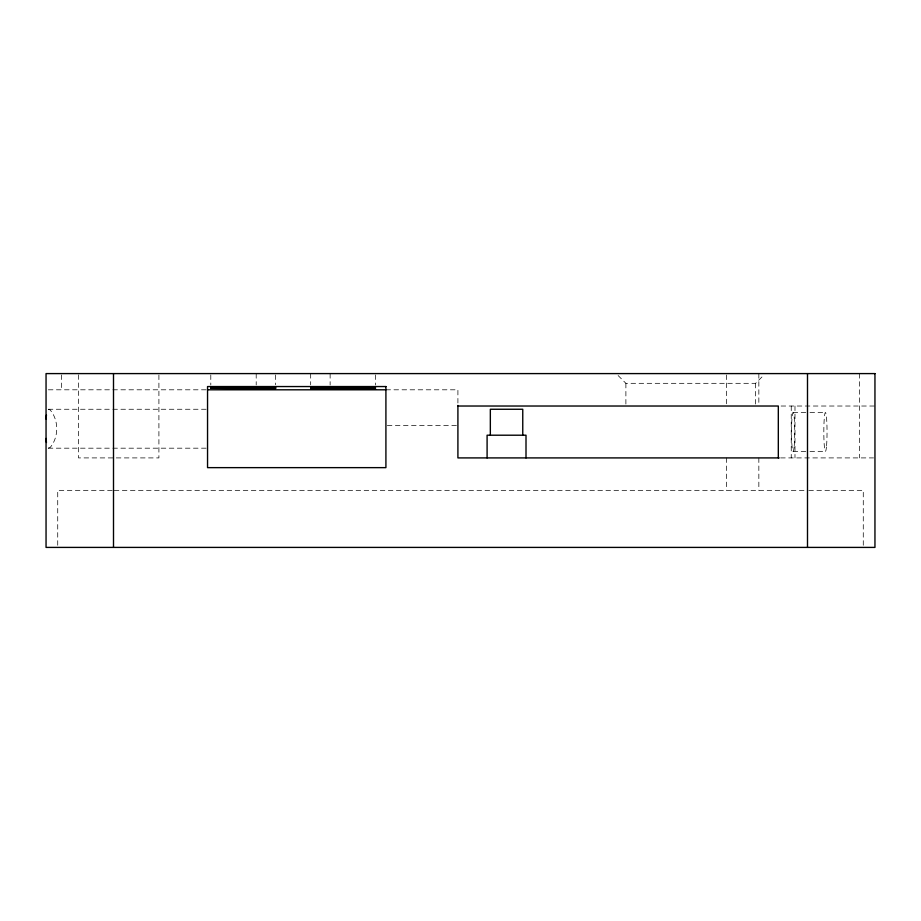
<?xml version="1.0" encoding="UTF-8"?>
<svg xmlns="http://www.w3.org/2000/svg" width="921" height="921" viewBox="0 0 921 921"><rect width="100%" height="100%" fill="white"/><g stroke="black" fill="none" stroke-linecap="round" stroke-linejoin="round"><path stroke-width="0.69" stroke-dasharray="4.61 3.45" d="M618.106 375.538L625.889 383.32L755.611 383.32L763.394 375.538M48.353 448.078L50.125 447.514C58.932 437.291 58.932 420.149 50.125 409.926L48.353 409.361M48.353 389.802L206.12 389.802M385.911 389.802L457.91 389.802L457.91 404.664M781.089 406.023L874.95 406.023M48.249 409.258L111.395 409.258M112.834 409.258L206.12 409.258M793.108 412.504L808.569 412.504M809.973 412.504L825.435 412.504M387.327 425.479L457.91 425.479M48.249 448.182L111.395 448.182M112.834 448.182L206.12 448.182M793.108 451.417L808.569 451.417M809.973 451.417L825.435 451.417M780.617 457.91L873.534 457.91M112.189 490.34L57.724 490.34L57.724 547.408M114.273 490.34L806.059 490.34M808.811 490.34L863.276 490.34L863.276 545.98M859.5 373.592L859.5 457.91M794.984 406.023L794.984 457.91M791.243 406.023L791.243 457.91M758.846 373.592L758.846 404.607M758.846 457.91L758.846 490.34M755.611 383.32L755.611 406.023M726.427 374.997L726.427 404.607M726.427 457.91L726.427 490.34M625.889 383.32L625.889 406.023M375.538 374.916L375.538 385.024M330.132 373.592L330.132 385.024M310.676 373.592L310.676 384.84M275.655 374.951L275.655 384.759M256.199 373.592L256.199 384.966M210.794 374.928L210.794 384.966M158.907 375.02L158.907 457.91L78.481 457.91L78.481 373.592M61.5 374.939L61.5 389.802M794.247 445.718A19.456 1.612 -90 0 0 793.534 413.172A19.456 1.612 -90 0 0 791.565 437.003A19.456 1.612 -90 0 0 794.247 445.718M826.563 445.718A19.456 1.612 -90 0 0 825.849 413.172A19.456 1.612 -90 0 0 823.881 437.003A19.456 1.612 -90 0 0 826.563 445.718"/><path stroke-width="1.38" d="M46.05 418.986L46.441 414.957M207.547 389.802L385.911 389.802M457.91 406.023L778.314 406.023L778.314 457.91M779.189 457.91L457.91 457.91L457.91 405.413M46.05 438.454L46.441 442.483M807.498 373.592L807.498 547.408M526.006 457.91L526.006 435.207L487.094 435.207L487.094 457.91M522.76 435.207L522.76 409.258L490.34 409.258L490.34 435.207M113.502 373.592L113.502 547.408M330.132 386.808L310.676 387.062L375.538 387.304L330.132 386.808M275.655 387.557L210.794 387.81L275.655 387.557M275.655 388.558L210.794 388.305L275.655 388.558M330.132 387.81L310.676 388.052L375.538 388.305L330.132 387.81M330.132 388.8L310.676 389.053L375.538 389.307L330.132 388.8M874.95 373.592L46.05 373.592L46.05 547.408L874.95 547.408L874.95 373.592M385.911 386.555L207.547 386.555L207.547 467.638L385.911 467.638L385.911 386.555"/></g></svg>
